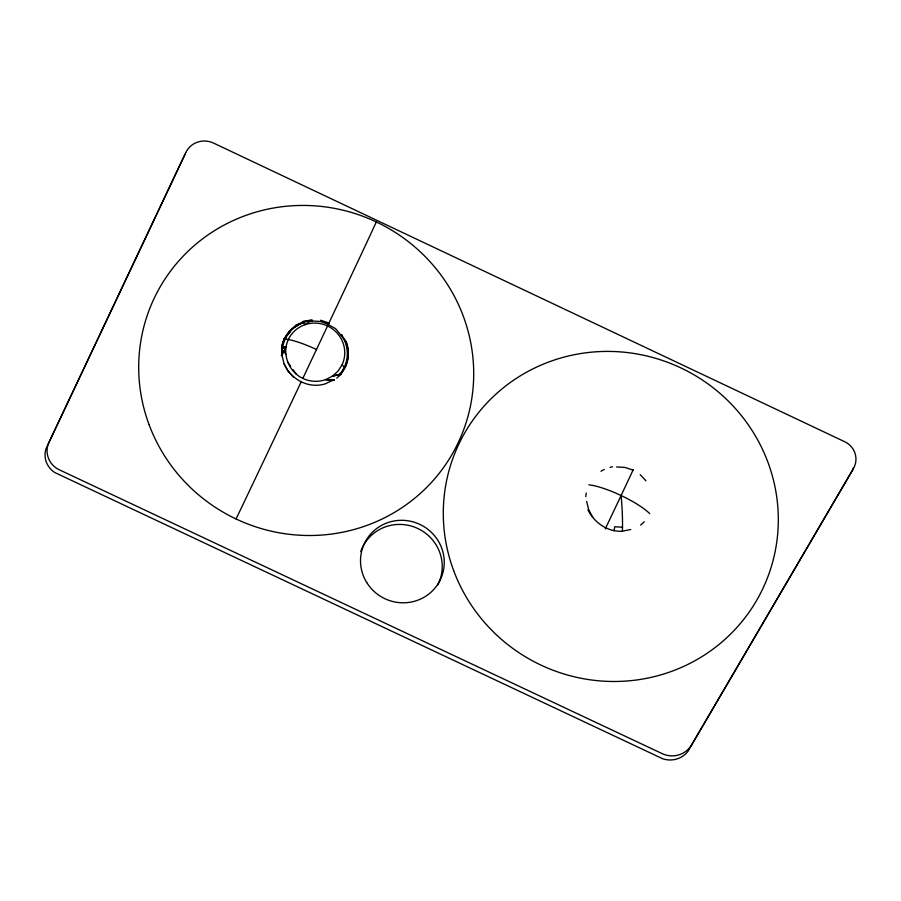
<?xml version="1.0" encoding="UTF-8"?>
<svg xmlns="http://www.w3.org/2000/svg" width="901" height="901" viewBox="0 0 901 901"><rect width="100%" height="100%" fill="white"/><g stroke="black" fill="none" stroke-linecap="round" stroke-linejoin="round"><path stroke-width="1.35" d="M306.813 321.398L295.81 325.329L295.956 326.41C290.516 329.192 288.545 335.195 284.254 338.855L289.424 331.027L295.81 325.329L297.488 325.655L297.465 324.754L303.502 321.488L311.96 320.959L311.983 319.765L303.502 321.488L303.502 322.648C292.667 326.669 283.522 335.195 281.664 347.031L282.464 348.45L281.867 354.87L284.029 363.632C290.877 379.726 309.268 389.423 326.117 383.556M588.533 511.058C595.201 523.267 608.119 532.187 622.377 531.185L622.501 527.209A39.385 4.415 85.9 0 0 621.104 495.527L633.302 469.534M326.635 383.139L334.26 379.67L325.43 379.693A29.688 28.978 26.2 0 1 302.826 378.397C288.647 371.831 281.574 353.733 288.365 339.486A29.688 28.978 26.2 0 1 327.57 325.993L328.707 323.549M282.159 351.66L281.731 352.178L282.204 346.322L284.356 338.641L286.045 337.616L285.426 337.188M613.998 530.712L614.797 526.77L622.501 527.209M303.108 377.801L302.826 378.397L327.57 325.993A29.688 28.978 26.2 0 1 342.042 364.894L345.094 367.642L345.286 366.82A33.472 32.661 26.2 0 0 346.288 341.738L335.589 328.662L320.677 320.26L328.989 322.963A196.914 0.676 -64.7 0 0 376.325 221.961M332.3 380.391L325.43 379.693L332.255 376.291L340.094 374.298L344.441 367.056M334.26 379.67L334.012 380.571L333.73 379.85M296.429 326.185L296.643 325.498M344.61 366.482C349.25 356.278 347.741 343.968 341.344 334.857L342.031 334.721M285.763 354.296L284.006 351.221L281.315 355.636L286.067 346.705L281.664 347.031L284.254 338.855M185.009 154.409L45.974 448.844A20.993 20.486 26.2 0 0 54.815 472.541L662.776 758.8A22.987 22.435 26.2 0 0 688.004 751.288L852.56 470.277A19.293 18.831 26.2 0 0 853.371 467.799M328.989 322.963L328.448 324.101L320.396 321.477L311.96 320.959M621.104 495.527L605.258 528.932M300.652 382.959L301.092 382.035A196.914 0.676 -64.7 0 1 236.062 518.976M316.442 349.656L316.499 349.543A39.385 8.593 25.3 0 0 288.365 339.486L285.133 338.99L282.295 346.953M285.471 338.494L286.045 337.616M342.042 364.894L337.92 371.235L332.255 376.291L340.646 373.971L345.286 366.82L340.432 374.839L340.094 374.298M344.43 368.678L340.432 374.839L340.263 373.633M303.502 321.488L303.085 322.074L304.966 324.687L310.124 321.308M281.664 347.031L282.204 346.322M288.331 334.001L289.908 332.075L289.424 331.027L290.133 331.602M336.76 378.116L339.519 375.661M587.846 510.056L588.623 509.617L592.655 517.118M282.464 348.45L286.067 346.705L282.216 348.113M297.465 324.754L299.718 323.684M622.377 531.185L630.723 529.54M616.566 466.932L625.001 467.45L633.054 470.085M640.194 474.636L645.938 480.83M293.737 377.328L287.824 370.919L284.029 363.632M287.475 361.74L290.685 366.279M293.095 369.68L296.305 374.208M588.623 509.617L586.664 501.373M341.344 334.857L346.108 342.425A33.652 32.841 26.2 0 1 345.094 367.642M588.86 484.839A39.385 8.593 25.3 0 1 649.7 513.626M644.226 521.735A33.652 32.841 26.2 0 1 640.6 525.092M585.83 496.676A33.652 32.841 26.2 0 1 586.258 493.016M600.978 471.246A33.652 32.841 26.2 0 1 604.244 469.455M610.056 467.326A33.652 32.841 26.2 0 1 612.5 466.786M360.749 551.525A42.077 41.063 26.2 0 1 416.532 527.93A42.077 41.063 26.2 0 1 437.841 584.783M185.73 152.641L48.981 442.233A20.993 20.486 26.2 0 0 59.241 469.759L662.167 753.63A22.987 22.435 26.2 0 0 691.574 744.868L853.393 468.554A19.293 18.831 26.2 0 0 844.8 441.772L213.514 143.068A21.038 20.532 26.2 0 0 185.73 152.641M149.048 424.585A168.284 164.23 26.2 0 0 434.98 478.431A168.284 164.23 26.2 0 0 334.564 208.39A168.284 164.23 26.2 0 0 149.048 424.585M453.642 570.558A168.284 164.23 26.2 0 0 739.586 624.404A168.284 164.23 26.2 0 0 639.169 354.363A168.284 164.23 26.2 0 0 453.642 570.558M366.741 582.53A42.077 41.063 26.2 0 0 439.238 581.843A42.077 41.063 26.2 0 0 401.17 520.305A42.077 41.063 26.2 0 0 366.741 582.53"/></g></svg>
